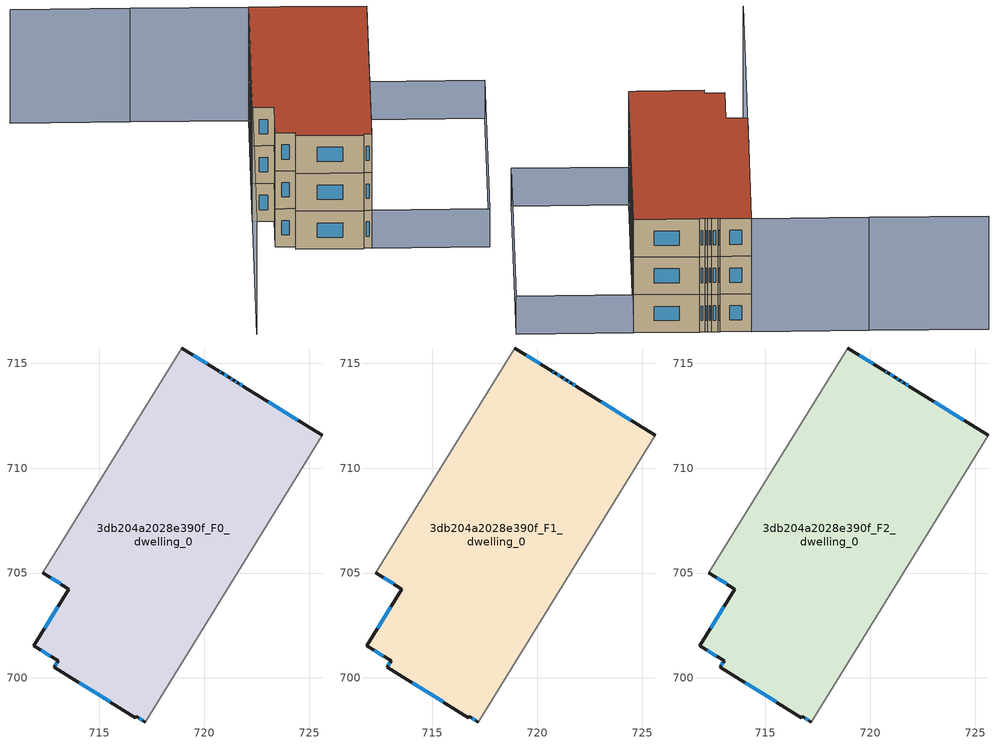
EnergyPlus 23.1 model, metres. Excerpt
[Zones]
3db204a2028e390f_F0_dwelling_0
 floor ground (EU_floor_Construction): 725.64,711.56 717.2,697.9 716.76,698.17 716.72,698.11 712.85,700.52 713.04,700.81 711.87,701.54 713.55,704.24 712.3,705.01 718.93,715.73 720.71,714.62 720.84,714.54 721.22,714.3 721.41,714.18 721.61,714.06 721.9,713.88 z0
 wall outside (EU_wall_Construction): 712.3,705.01 713.55,704.24 711.87,701.54 713.04,700.81 712.85,700.52 716.72,698.11 716.76,698.17 717.2,697.9 / 725.64,711.56 721.9,713.88 721.61,714.06 721.41,714.18 721.22,714.3 720.84,714.54 720.71,714.62 718.93,715.73 z0:3
 wall adiabatic (EU_wall_Construction): 718.93,715.73 712.3,705.01 / 717.2,697.9 725.64,711.56 z0:3
 window (EU_Window_Construction): 713.03,703.4 712.39,702.38 / 712.69,704.77 713.16,704.48 / 720.16,714.96 719.49,715.38 / 720.8,714.56 720.75,714.59 / 721.1,714.38 720.96,714.47 / 721.35,714.22 721.28,714.27 / 721.55,714.1 721.47,714.15 / 721.81,713.94 721.7,714.01 / 724.47,712.28 723.06,713.16 / 716.9,698.09 717.06,697.99 / 714.06,699.77 715.52,698.86 / 712.98,700.72 712.91,700.61 / 712.23,701.31 712.67,701.04 z0.93:2.07
3db204a2028e390f_F1_dwelling_0
 floor to 3db204a2028e390f_F0_dwelling_0 (EU_floor_Construction): 725.64,711.56 717.2,697.9 716.76,698.17 716.72,698.11 712.85,700.52 713.04,700.81 711.87,701.54 713.55,704.24 712.3,705.01 718.93,715.73 720.71,714.62 720.84,714.54 721.22,714.3 721.41,714.18 721.61,714.06 721.9,713.88 z3
 wall outside (EU_wall_Construction): 712.3,705.01 713.55,704.24 711.87,701.54 713.04,700.81 712.85,700.52 716.72,698.11 716.76,698.17 717.2,697.9 / 725.64,711.56 721.9,713.88 721.61,714.06 721.41,714.18 721.22,714.3 720.84,714.54 720.71,714.62 718.93,715.73 z3:6
 wall adiabatic (EU_wall_Construction): 718.93,715.73 712.3,705.01 / 717.2,697.9 725.64,711.56 z3:6
 window (EU_Window_Construction): 713.03,703.4 712.39,702.38 / 712.69,704.77 713.16,704.48 / 720.16,714.96 719.49,715.38 / 720.8,714.56 720.75,714.59 / 721.1,714.38 720.96,714.47 / 721.35,714.22 721.28,714.27 / 721.55,714.1 721.47,714.15 / 721.81,713.94 721.7,714.01 / 724.47,712.28 723.06,713.16 / 716.9,698.09 717.06,697.99 / 714.06,699.77 715.52,698.86 / 712.98,700.72 712.91,700.61 / 712.23,701.31 712.67,701.04 z3.93:5.07
3db204a2028e390f_F2_dwelling_0
 floor to 3db204a2028e390f_F1_dwelling_0 (EU_floor_Construction): 725.64,711.56 717.2,697.9 716.76,698.17 716.72,698.11 712.85,700.52 713.04,700.81 711.87,701.54 713.55,704.24 712.3,705.01 718.93,715.73 720.71,714.62 720.84,714.54 721.22,714.3 721.41,714.18 721.61,714.06 721.9,713.88 z6
 wall outside (EU_wall_Construction): 712.3,705.01 713.55,704.24 711.87,701.54 713.04,700.81 712.85,700.52 716.72,698.11 716.76,698.17 717.2,697.9 / 725.64,711.56 721.9,713.88 721.61,714.06 721.41,714.18 721.22,714.3 720.84,714.54 720.71,714.62 718.93,715.73 z6:9
 wall adiabatic (EU_wall_Construction): 718.93,715.73 712.3,705.01 / 717.2,697.9 725.64,711.56 z6:9
 window (EU_Window_Construction): 713.03,703.4 712.39,702.38 / 712.69,704.77 713.16,704.48 / 720.16,714.96 719.49,715.38 / 720.8,714.56 720.75,714.59 / 721.1,714.38 720.96,714.47 / 721.35,714.22 721.28,714.27 / 721.55,714.1 721.47,714.15 / 721.81,713.94 721.7,714.01 / 724.47,712.28 723.06,713.16 / 716.9,698.09 717.06,697.99 / 714.06,699.77 715.52,698.86 / 712.98,700.72 712.91,700.61 / 712.23,701.31 712.67,701.04 z6.93:8.07
 roof outside (EU_roof_Construction): 717.2,697.9 725.64,711.56 721.9,713.88 721.61,714.06 721.41,714.18 721.22,714.3 720.84,714.54 720.71,714.62 718.93,715.73 712.3,705.01 713.55,704.24 711.87,701.54 713.04,700.81 712.85,700.52 716.72,698.11 716.76,698.17 z9
shading: 732.38,707.39 723.93,693.73 / 723.93,693.73 717.19,697.89 / 717.19,697.89 725.64,711.56 / 725.64,711.56 732.38,707.39 z0:3; 712.2,719.91 718.94,715.74 / 718.94,715.74 704.91,693.05 / 705.37,724.15 712.21,719.92 z0:9
[Building]
EU S2 Campaign: North Axis=0; Terrain=City; Solar Distribution=FullExterior
[Site:Location]
Montreal-Trudeau.Intl.AP: Latitude=45.4667; Longitude=-73.75; Time Zone=-5; Elevation=36
[SizingPeriod:WeatherFileDays]
AnnualSizingPeriod: Begin Month=1; Begin Day of Month=1; End Month=12; End Day of Month=31; Day of Week for Start Day=Monday; Use Weather File Daylight Saving Period=No; Use Weather File Rain and Snow Indicators=No
[MATERIAL]
EU_InternalMass_Material: Roughness=MediumRough; Thickness=0.1; Conductivity=1; Density=1800; Specific Heat=900; Thermal Absorptance=0.9; Solar Absorptance=0.7; Visible Absorptance=0.7
[MATERIAL:NOMASS] Roughness=MediumRough; Thermal Absorptance=0.9; Solar Absorptance=0.7; Visible Absorptance=0.7
Name | Thermal Resistance
EU_wall_NoMass; EU_floor_NoMass | 1.36485
EU_roof_NoMass | 2.55992
[WINDOWMATERIAL:SIMPLEGLAZINGSYSTEM]
EU_Window_SimpleGlazing: UFactor=3.92339; Solar Heat Gain Coefficient=0.8; Visible Transmittance=0.8
[CONSTRUCTION]
EU_wall_Construction: EU_wall_NoMass
EU_roof_Construction: EU_roof_NoMass
EU_floor_Construction: EU_floor_NoMass
EU_Window_Construction: EU_Window_SimpleGlazing
EU_InternalMass_Construction: EU_InternalMass_Material
[ZONE] Type=1; Multiplier=1; Ceiling Height=autocalculate; Floor Area=autocalculate; Part of Total Floor Area=Yes
Name | Volume
3db204a2028e390f_F0_dwelling_0 | 365.301
3db204a2028e390f_F1_dwelling_0; 3db204a2028e390f_F2_dwelling_0 | 365.303
[INTERNALMASS] Construction=EU_InternalMass_Construction; Surface Area=121.768
Name | Zone or ZoneList
3db204a2028e390f_F0_dwelling_0_EU_InternalMass | 3db204a2028e390f_F0_dwelling_0
3db204a2028e390f_F1_dwelling_0_EU_InternalMass | 3db204a2028e390f_F1_dwelling_0
3db204a2028e390f_F2_dwelling_0_EU_InternalMass | 3db204a2028e390f_F2_dwelling_0
[OTHEREQUIPMENT] Fuel Type=Electricity; Design Level Calculation Method=Watts/Area; Power per Zone Floor Area=1; Fraction Latent=0; Fraction Radiant=0; Fraction Lost=0; Carbon Dioxide Generation Rate=0; EndUse Subcategory=EU_Step8_InternalGains
Name | Zone or ZoneList or Space or SpaceList | Schedule
EU_Step8_InternalGain_3db204a2028e390f_F0_dwelling_0_f000 | 3db204a2028e390f_F0_dwelling_0 | EU_Step8_GainSchedule_3db204a2028e390f_F0_dwelling_0_f000
EU_Step8_InternalGain_3db204a2028e390f_F1_dwelling_0_f000 | 3db204a2028e390f_F1_dwelling_0 | EU_Step8_GainSchedule_3db204a2028e390f_F1_dwelling_0_f000
EU_Step8_InternalGain_3db204a2028e390f_F2_dwelling_0_f000 | 3db204a2028e390f_F2_dwelling_0 | EU_Step8_GainSchedule_3db204a2028e390f_F2_dwelling_0_f000
[ZONEVENTILATION:DESIGNFLOWRATE] Schedule=EU_AlwaysOn; Design Flow Rate Calculation Method=AirChanges/Hour; Air Changes per Hour=0.860309; Ventilation Type=Natural; Fan Pressure Rise=0; Fan Total Efficiency=1; Constant Term Coefficient=1; Temperature Term Coefficient=0; Velocity Term Coefficient=0; Velocity Squared Term Coefficient=0; Minimum Indoor Temperature=-100; Maximum Indoor Temperature=100; Delta Temperature=-100; Minimum Outdoor Temperature=-100; Maximum Outdoor Temperature=100; Maximum Wind Speed=40
Name | Zone or ZoneList or Space or SpaceList
EU_ConstantAir_3db204a2028e390f_F0_dwelling_0 | 3db204a2028e390f_F0_dwelling_0
EU_ConstantAir_3db204a2028e390f_F1_dwelling_0 | 3db204a2028e390f_F1_dwelling_0
EU_ConstantAir_3db204a2028e390f_F2_dwelling_0 | 3db204a2028e390f_F2_dwelling_0
[HVACTEMPLATE:THERMOSTAT] Constant Heating Setpoint=20; Constant Cooling Setpoint=50
EU_HeatOnly_3db204a2028e390f_F0_dwelling_0; EU_HeatOnly_3db204a2028e390f_F1_dwelling_0; EU_HeatOnly_3db204a2028e390f_F2_dwelling_0
[HVACTEMPLATE:ZONE:IDEALLOADSAIRSYSTEM] System Availability Schedule=EU_AlwaysOn; Maximum Heating Supply Air Temperature=50; Minimum Cooling Supply Air Temperature=13; Maximum Heating Supply Air Humidity Ratio=0.0156; Minimum Cooling Supply Air Humidity Ratio=0.0077; Heating Limit=NoLimit; Cooling Limit=NoLimit; Heating Availability Schedule=EU_AlwaysOn; Cooling Availability Schedule=EU_CoolingOff; Dehumidification Control Type=ConstantSensibleHeatRatio; Cooling Sensible Heat Ratio=0.7; Dehumidification Setpoint=60; Humidification Control Type=None; Humidification Setpoint=30; Outdoor Air Method=None; Outdoor Air Flow Rate per Person=0.00944; Outdoor Air Flow Rate per Zone Floor Area=0; Outdoor Air Flow Rate per Zone=0; Demand Controlled Ventilation Type=None; Outdoor Air Economizer Type=NoEconomizer; Heat Recovery Type=None; Sensible Heat Recovery Effectiveness=0.7; Latent Heat Recovery Effectiveness=0.65
Name | Template Thermostat
3db204a2028e390f_F0_dwelling_0 | EU_HeatOnly_3db204a2028e390f_F0_dwelling_0
3db204a2028e390f_F1_dwelling_0 | EU_HeatOnly_3db204a2028e390f_F1_dwelling_0
3db204a2028e390f_F2_dwelling_0 | EU_HeatOnly_3db204a2028e390f_F2_dwelling_0
[SIZING:ZONE] Zone Cooling Design Supply Air Temperature Input Method=SupplyAirTemperature; Zone Cooling Design Supply Air Temperature=13; Zone Heating Design Supply Air Temperature Input Method=SupplyAirTemperature; Zone Heating Design Supply Air Temperature=50; Zone Cooling Design Supply Air Humidity Ratio=0.008; Zone Heating Design Supply Air Humidity Ratio=0.008; Cooling Design Air Flow Method=DesignDay; Cooling Design Air Flow Rate=0; Cooling Minimum Air Flow per Zone Floor Area=0.000762; Cooling Minimum Air Flow=0; Cooling Minimum Air Flow Fraction=0.2; Heating Design Air Flow Method=DesignDay; Heating Design Air Flow Rate=0; Heating Maximum Air Flow per Zone Floor Area=0.002032; Heating Maximum Air Flow=0.141576; Heating Maximum Air Flow Fraction=0.3; Account for Dedicated Outdoor Air System=No; Dedicated Outdoor Air System Control Strategy=NeutralSupplyAir; Dedicated Outdoor Air Low Setpoint Temperature for Design=autosize; Dedicated Outdoor Air High Setpoint Temperature for Design=autosize; Zone Load Sizing Method=Sensible Load Only No Latent Load; Zone Latent Cooling Design Supply Air Humidity Ratio Input Method=HumidityRatioDifference; Zone Cooling Design Supply Air Humidity Ratio Difference=0.005; Zone Latent Heating Design Supply Air Humidity Ratio Input Method=HumidityRatioDifference; Zone Humidification Design Supply Air Humidity Ratio Difference=0.005
3db204a2028e390f_F0_dwelling_0; 3db204a2028e390f_F1_dwelling_0; 3db204a2028e390f_F2_dwelling_0
[SCHEDULE:CONSTANT]
Name | Hourly Value
EU_AlwaysOn | 1
EU_CoolingOff | 0
[SCHEDULE:FILE] Column Number=1; Rows to Skip at Top=0; Number of Hours of Data=8760; Column Separator=Comma; Interpolate to Timestep=No; Minutes per Item=60; Adjust Schedule for Daylight Savings=Yes
Name | File
EU_Step8_GainSchedule_3db204a2028e390f_F0_dwelling_0_f000 | ../../schedules/3db204a2028e390f/3db204a2028e390f_F0_dwelling_0_f000_gain.csv
EU_Step8_GainSchedule_3db204a2028e390f_F1_dwelling_0_f000 | ../../schedules/3db204a2028e390f/3db204a2028e390f_F1_dwelling_0_f000_gain.csv
EU_Step8_GainSchedule_3db204a2028e390f_F2_dwelling_0_f000 | ../../schedules/3db204a2028e390f/3db204a2028e390f_F2_dwelling_0_f000_gain.csv
